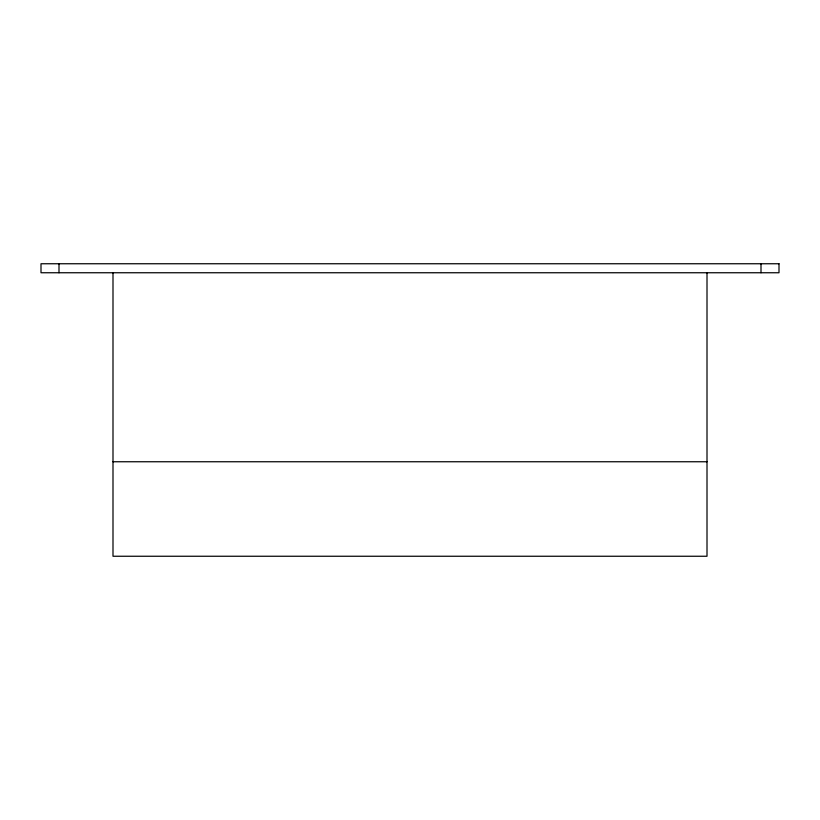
<?xml version="1.0" encoding="UTF-8"?>
<svg xmlns="http://www.w3.org/2000/svg" width="820" height="820" viewBox="0 0 820 820"><rect width="100%" height="100%" fill="white"/><g stroke="black" fill="none" stroke-linecap="round" stroke-linejoin="round"><path stroke-width="1.23" d="M112.996 461.752L707.004 461.752M761.001 263.753L761.001 272.752M707.004 272.752L707.004 556.247L112.996 556.247L112.996 272.752M58.999 263.753L58.999 272.752M779 263.753L41 263.753L41 272.752L779 272.752L779 263.753"/></g></svg>
